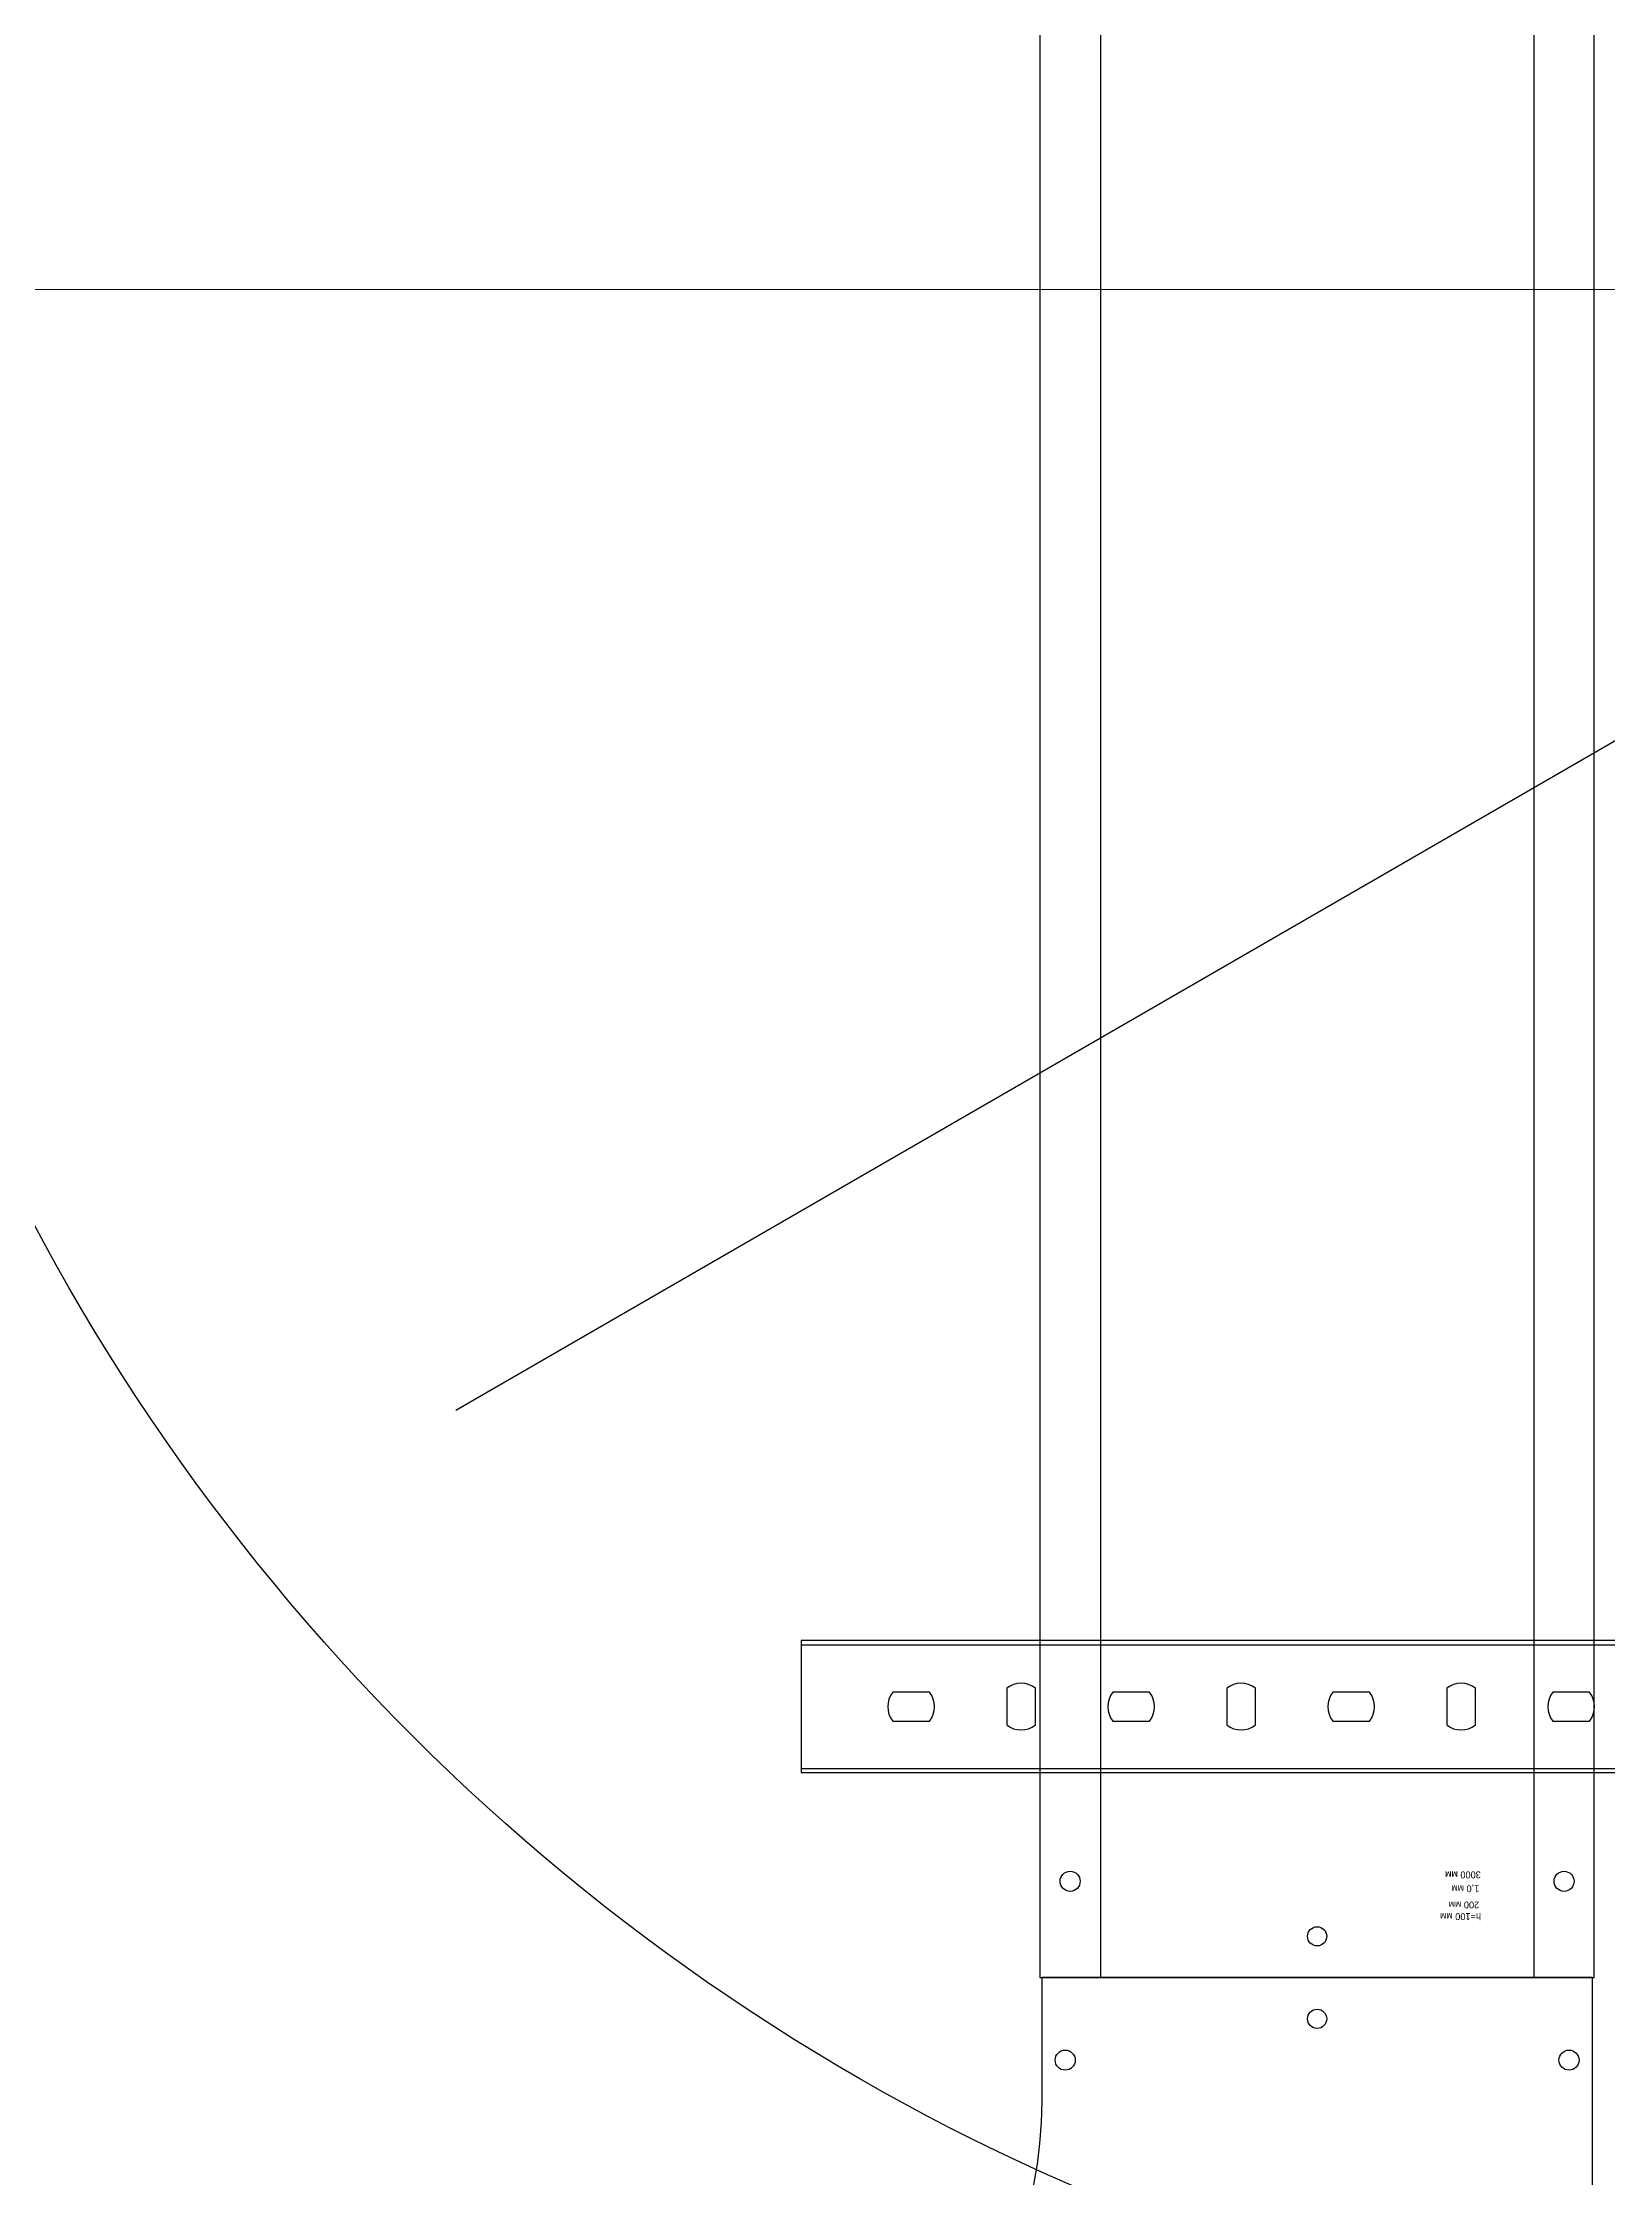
# Model space of a CAD drawing. Header units: millimetres. Extents: x -42533 to 645315, y 3457 to 82611.
# Drawn here: x 74133 to 74702, y 44464 to 45240 of the extents above; entities that cross this region are included whole.
import ezdxf
from ezdxf.enums import TextEntityAlignment as Align

# ---------------------------------------------------------------- set-up
doc = ezdxf.new("R2018")
doc.units = ezdxf.units.MM
for name, color, linetype, lineweight in [('Двери', 7, 'Continuous', 9), ('Перекрытие', 7, 'Continuous', 18), ('ШТРИХОВКА', 252, 'Continuous', 15)]:
    doc.layers.add(name, color=color, linetype=linetype, lineweight=lineweight)
doc.layers.add('ЭОМ_Лотки авар.', color=1, linetype='Continuous')
doc.layers.add('ЭОМ_Лотки рабочие', color=5, linetype='Continuous')
doc.styles.get("Standard").update_dxf_attribs({"font": 'arial.ttf'})

# ---------------------------------------------------------------- blocks, each defined once
blk = doc.blocks.new('1 этаж')
at = {"layer": 'Двери', "color": 8, "lineweight": 30}
blk.add_line((48797.201, 12863.573), (48091.39, 12456.073), dxfattribs=at)
at = {"layer": 'Перекрытие', "color": 8}
blk.add_line((48797.201, 12863.573), (47467.201, 12863.573), dxfattribs=at)
blk = doc.blocks.new('*U36')
at = {"color": 0, "linetype": 'ByBlock', "lineweight": -2}
for p, q in [((100, 295), (-100, 295)), ((-100, 250), (-100, 295)), ((100, 295), (100, 50)), ((-295, 100), (-295, -100)), ((-295, 100), (-250, 100)), ((-50, -100), (-295, -100))]:
    blk.add_line(p, q, dxfattribs=at)
for centre, radius in [((0, 280), 3.5), ((-91.6, 265), 3.65), ((91.6, 265), 3.65), ((-265, 91.6), 3.65), ((-280, 0), 3.5), ((-265, -91.6), 3.65)]:
    blk.add_circle(centre, radius, dxfattribs=at)
for centre in [(-250, 250), (-50, 50)]:
    blk.add_arc(centre, 150, 270, 0, dxfattribs=at)
at = {"color": 0, "linetype": 'ByBlock', "lineweight": -2, "flags": 9}
for tag, p in [('НАИМЕНОВАНИЕ', (-27.71, -11.07)), ('АРТИКУЛ', (-26.88, -16.78)), ('ПРИМЕЧАНИЕ', (-27.44, -22.91))]:
    blk.add_attdef(tag, p, '', height=2.5, dxfattribs=at)
at = {"color": 0, "linetype": 'ByBlock', "lineweight": -2, "flags": 104}
for tag, p in [('ВЫСОТА', (-27.6, -29.74)), ('ШИРИНА', (-27.81, -38.07)), ('ТОЛЩИНА', (-27.53, -47.26))]:
    blk.add_attdef(tag, text='', height=2.5, dxfattribs=at).set_placement(p, align=Align.TOP_LEFT)
blk = doc.blocks.new('*U41')
at = {"color": 0, "linetype": 'Continuous', "lineweight": 25}
for p, q in [((-78.78, -22803.76), (-78.8, 0)), ((78.82, -22803.76), (78.8, 0))]:
    blk.add_line(p, q, dxfattribs=at)
blk.add_lwpolyline([(100.82, -22803.76), (100.8, 0), (-100.8, 0), (-100.78, -22803.76)], close=True, dxfattribs=at)
at = {"color": 0, "linetype": 'ByBlock', "lineweight": -2}
blk.add_circle((0, -15), 3.5, dxfattribs=at)
at = {"color": 0, "linetype": 'Continuous', "lineweight": 25}
for centre, radius in [((0, -15), 3.5), ((-89.8, -35), 3.65), ((89.8, -35), 3.65)]:
    blk.add_circle(centre, radius, dxfattribs=at)
at = {"color": 0, "flags": 9}
for tag, p in [('НАИМЕНОВАНИЕ', (-59.12, -7.02)), ('АРТИКУЛ', (-59.7, -11.85)), ('ПРИМЕЧАНИЕ', (-58.82, -17.26))]:
    blk.add_attdef(tag, text='', height=2.5, dxfattribs=at).set_placement(p, align=Align.TOP_LEFT)
at = {"color": 0, "lineweight": 30, "flags": 104}
for tag, p in [('ВЫСОТА', (-59.61, -20.92)), ('ШИРИНА', (-58.94, -25.15)), ('ДЛИНА', (-59.54, -36.09)), ('ТОЛЩИНА', (-58.99, -31.04))]:
    blk.add_attdef(tag, text='', height=2.5, dxfattribs=at).set_placement(p, align=Align.TOP_LEFT)
blk = doc.blocks.new('*U45')
at = {"color": 0, "linetype": 'ByBlock', "lineweight": -2}
for points in [[(24, -700), (24, 0), (-24, 0), (-24, -700)], [(-22.5, -700), (-22.5, 0)], [(22.5, -700), (22.5, 0)], [(-24, -700), (24, -700)]]:
    blk.add_lwpolyline(points, dxfattribs=at)
at = {"color": 254, "transparency": 33554483}
blk.add_lwpolyline([(0, 0.66), (0, -2.16)], dxfattribs=at)
at = {"color": 0, "linetype": 'ByBlock', "lineweight": -2}
for points in [[(-5.25, -13.32), (-5.25, -26.68, 0.345739), (5.25, -26.68), (5.25, -13.32, 0.345739)], [(-6.68, -54.75, 0.345739), (-6.68, -65.25), (6.68, -65.25, 0.345739), (6.68, -54.75)], [(-5.25, -93.32), (-5.25, -106.68, 0.345739), (5.25, -106.68), (5.25, -93.32, 0.345739)], [(-6.68, -134.75, 0.345739), (-6.68, -145.25), (6.68, -145.25, 0.345739), (6.68, -134.75)], [(-5.25, -173.32), (-5.25, -186.68, 0.345739), (5.25, -186.68), (5.25, -173.32, 0.345739)], [(-6.68, -214.75, 0.345739), (-6.68, -225.25), (6.68, -225.25, 0.345739), (6.68, -214.75)], [(-5.25, -253.32), (-5.25, -266.68, 0.345739), (5.25, -266.68), (5.25, -253.32, 0.345739)], [(-6.68, -294.75, 0.345739), (-6.68, -305.25), (6.68, -305.25, 0.345739), (6.68, -294.75)], [(-5.25, -333.32), (-5.25, -346.68, 0.345739), (5.25, -346.68), (5.25, -333.32, 0.345739)], [(-6.68, -374.75, 0.345739), (-6.68, -385.25), (6.68, -385.25, 0.345739), (6.68, -374.75)], [(-5.25, -413.32), (-5.25, -426.68, 0.345739), (5.25, -426.68), (5.25, -413.32, 0.345739)], [(-6.68, -454.75, 0.345739), (-6.68, -465.25), (6.68, -465.25, 0.345739), (6.68, -454.75)], [(-5.25, -493.32), (-5.25, -506.68, 0.345739), (5.25, -506.68), (5.25, -493.32, 0.345739)], [(-6.68, -534.75, 0.345739), (-6.68, -545.25), (6.68, -545.25, 0.345739), (6.68, -534.75)], [(-5.25, -573.32), (-5.25, -586.68, 0.345739), (5.25, -586.68), (5.25, -573.32, 0.345739)], [(-6.68, -614.75, 0.345739), (-6.68, -625.25), (6.68, -625.25, 0.345739), (6.68, -614.75)], [(-5.25, -653.32), (-5.25, -666.68, 0.345739), (5.25, -666.68), (5.25, -653.32, 0.345739)]]:
    blk.add_lwpolyline(points, format="xyb", close=True, dxfattribs=at)
at = {"flags": 9}
for tag, p in [('АРТИКУЛ', (-58.87, -24.46)), ('НАИМЕНОВАНИЕ', (-58.16, -19.4)), ('ПРИМЕЧАНИЕ', (-58.33, -30.8))]:
    blk.add_attdef(tag, p, '', height=2.5, dxfattribs=at)
at = {"lineweight": 30, "flags": 104}
blk.add_attdef('ДЛИНА', text='', height=2.5, dxfattribs=at).set_placement((-57.72, -34.59), align=Align.TOP_LEFT)

msp = doc.modelspace()

# ---------------------------------------------------------------- linework, layer by layer
at = {"layer": 'ЭОМ_Лотки рабочие', "color": 7, "lineweight": 30}
msp.add_circle((74817.13, 45174.62), 777.93, dxfattribs=at)

# ---------------------------------------------------------------- block references
at = {"layer": 'ШТРИХОВКА'}
msp.add_blockref('1 этаж', (26191.57, 32286.65), dxfattribs=at)
at = {"layer": 'ЭОМ_Лотки авар.', "color": 1}
ref = msp.add_blockref('*U41', (74596.14, 44536.59), dxfattribs=dict(at, rotation=180))
lines = msp.add_mtext('3000 мм', dxfattribs={"layer": '0', "color": 0, "insert": (74655.68, 44572.68), "char_height": 2.5, "attachment_point": 1, "rotation": 180})
ref.add_attrib('ДЛИНА', '', (74655.68, 44572.68)).embed_mtext(lines)
lines = msp.add_mtext('1,0 мм', dxfattribs={"layer": '0', "color": 0, "insert": (74655.13, 44567.63), "char_height": 2.5, "attachment_point": 1, "rotation": 180})
ref.add_attrib('ТОЛЩИНА', '', (74655.13, 44567.63)).embed_mtext(lines)
lines = msp.add_mtext('h=100 мм', dxfattribs={"layer": '0', "color": 0, "insert": (74655.75, 44557.51), "char_height": 2.5, "attachment_point": 1, "rotation": 180})
ref.add_attrib('ВЫСОТА', '', (74655.75, 44557.51)).embed_mtext(lines)
lines = msp.add_mtext('200 мм', dxfattribs={"layer": '0', "color": 0, "insert": (74655.08, 44561.74), "char_height": 2.5, "attachment_point": 1, "rotation": 180})
ref.add_attrib('ШИРИНА', '', (74655.08, 44561.74)).embed_mtext(lines)
ref = msp.add_blockref('*U36', (74596.14, 44241.59), dxfattribs=at)
lines = msp.add_mtext('h=80 мм', dxfattribs={"layer": '0', "color": 0, "linetype": 'ByBlock', "lineweight": -2, "insert": (74568.54, 44211.85), "char_height": 2.5, "attachment_point": 1})
ref.add_attrib('ВЫСОТА', '', (74568.54, 44211.85), dxfattribs={"flags": 64}).embed_mtext(lines)
lines = msp.add_mtext('200 мм', dxfattribs={"layer": '0', "color": 0, "linetype": 'ByBlock', "lineweight": -2, "insert": (74568.33, 44203.52), "char_height": 2.5, "attachment_point": 1})
ref.add_attrib('ШИРИНА', '', (74568.33, 44203.52), dxfattribs={"flags": 64}).embed_mtext(lines)
lines = msp.add_mtext('0,8 мм', dxfattribs={"layer": '0', "color": 0, "linetype": 'ByBlock', "lineweight": -2, "insert": (74568.61, 44194.33), "char_height": 2.5, "attachment_point": 1})
ref.add_attrib('ТОЛЩИНА', '', (74568.61, 44194.33), dxfattribs={"flags": 64}).embed_mtext(lines)
at = {"layer": 'ЭОМ_Лотки рабочие'}
ref = msp.add_blockref('*U45', (75108.51, 44635.1), dxfattribs=dict(at, rotation=270))
lines = msp.add_mtext('700 мм', dxfattribs={"layer": '0', "insert": (75073.92, 44692.82), "char_height": 2.5, "attachment_point": 1, "rotation": 270})
ref.add_attrib('ДЛИНА', '', (75073.92, 44692.82), dxfattribs={"flags": 2}).embed_mtext(lines)

doc.saveas('drawing.dxf')
